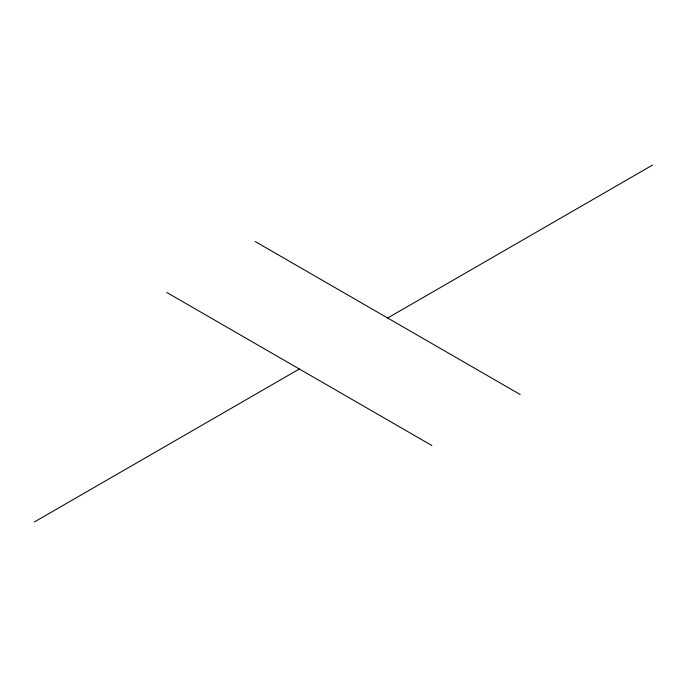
<?xml version="1.0" encoding="UTF-8"?>
<svg xmlns="http://www.w3.org/2000/svg" width="687" height="687" viewBox="0 0 687 687"><rect width="100%" height="100%" fill="white"/><g stroke="black" fill="none" stroke-linecap="round" stroke-linejoin="round"><path stroke-width="1.03" d="M34.35 521.983L299.334 368.996M387.666 318.004L652.65 165.017M255.169 241.506L520.153 394.493M166.847 292.507L431.831 445.494"/></g></svg>
